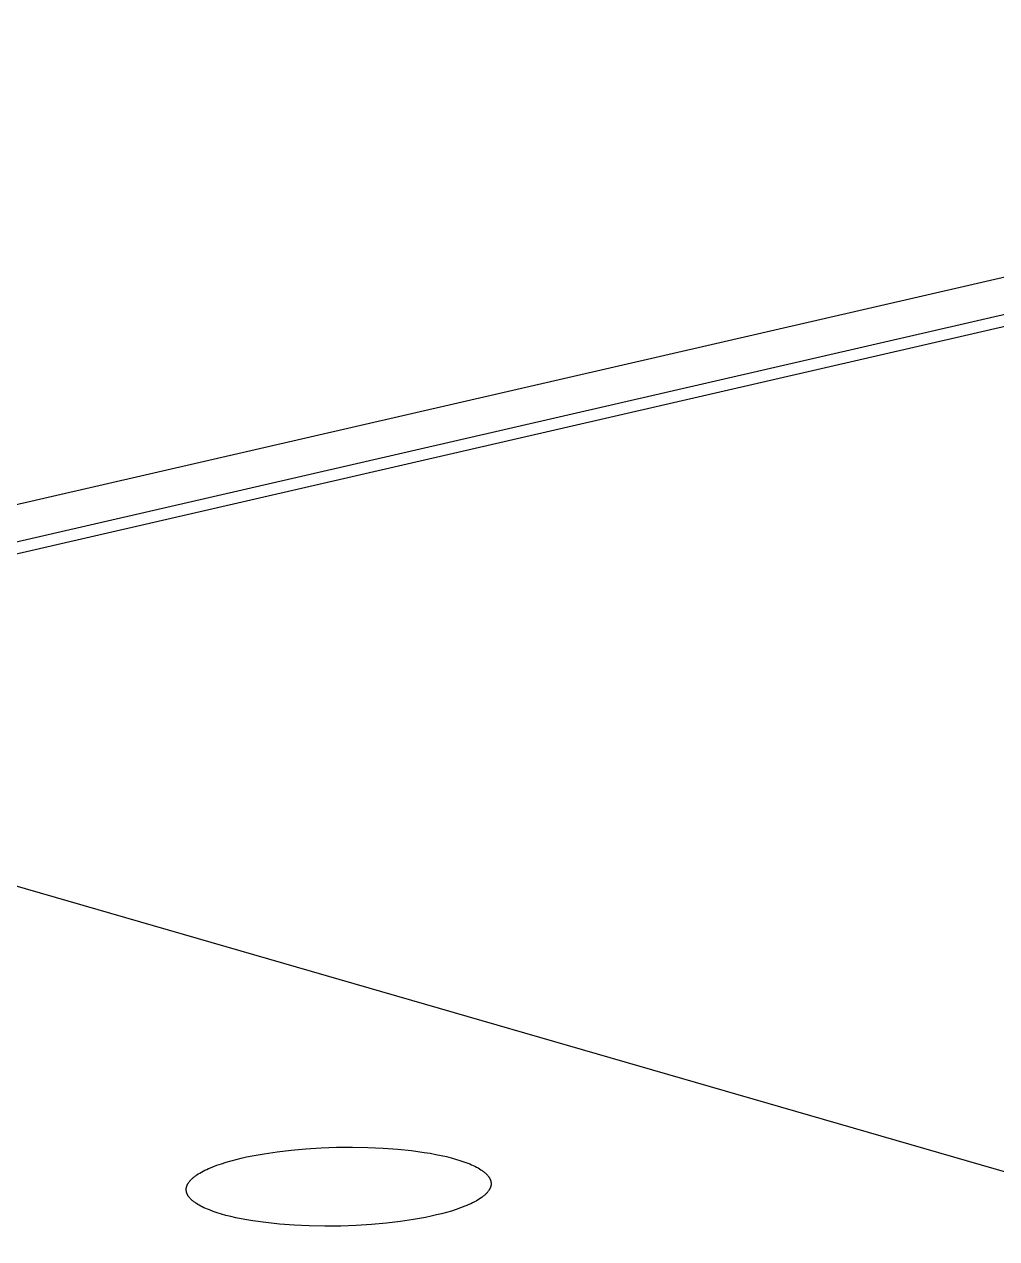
# Model space of a CAD drawing. Header units: millimetres. Extents: x -987 to 2591, y -102 to 2398.
# Drawn here: x -134.19 to -115.9, y 762.49 to 785.33 of the extents above; entities that cross this region are included whole.
import ezdxf

# ---------------------------------------------------------------- set-up
doc = ezdxf.new("R2010")
doc.units = ezdxf.units.MM
doc.header["$MEASUREMENT"] = 0
doc.layers.add('Utwórz2D linie widoczne', color=7, linetype='Continuous', true_color=0x000000)

msp = doc.modelspace()

# ---------------------------------------------------------------- linework, layer by layer
at = {"layer": 'Utwórz2D linie widoczne'}
for p, q in [((4.222, 808.165), (-190.787, 763.312)), ((-187.794, 763.291), (4.147, 807.487)), ((4.496, 807.345), (-144.104, 773.116)), ((-146.357, 772.605), (34.728, 720.23)), ((-129.678, 764.092), (-129.432, 764.129)), ((-129.432, 764.129), (-129.17, 764.16)), ((-129.17, 764.16), (-128.893, 764.185)), ((-128.893, 764.185), (-128.606, 764.203)), ((-128.606, 764.203), (-128.312, 764.214)), ((-128.312, 764.214), (-128.016, 764.216)), ((-128.016, 764.216), (-127.723, 764.211)), ((-127.723, 764.211), (-127.437, 764.198)), ((-127.437, 764.198), (-127.163, 764.178)), ((-127.163, 764.178), (-126.904, 764.151)), ((-126.904, 764.151), (-126.664, 764.117)), ((-126.664, 764.117), (-126.552, 764.099)), ((-126.552, 764.099), (-126.445, 764.079)), ((-130.644, 763.844), (-130.564, 763.875)), ((-130.564, 763.875), (-130.479, 763.904)), ((-130.479, 763.904), (-130.391, 763.932)), ((-130.391, 763.932), (-130.299, 763.959)), ((-130.299, 763.959), (-130.205, 763.984)), ((-130.205, 763.984), (-130.109, 764.007)), ((-130.109, 764.007), (-130.009, 764.03)), ((-130.009, 764.03), (-129.904, 764.051)), ((-129.904, 764.051), (-129.678, 764.092)), ((-126.445, 764.079), (-126.344, 764.058)), ((-126.344, 764.058), (-126.248, 764.037)), ((-126.248, 764.037), (-126.158, 764.014)), ((-126.158, 764.014), (-126.074, 763.991)), ((-126.074, 763.991), (-125.994, 763.966)), ((-125.994, 763.966), (-125.918, 763.941)), ((-125.918, 763.941), (-125.845, 763.913)), ((-125.845, 763.913), (-125.81, 763.899)), ((-125.81, 763.899), (-125.777, 763.885)), ((-125.777, 763.885), (-125.744, 763.87)), ((-125.744, 763.87), (-125.713, 763.855)), ((-131.015, 763.637), (-131.004, 763.646)), ((-131.004, 763.646), (-130.993, 763.656)), ((-130.993, 763.656), (-130.981, 763.665)), ((-130.981, 763.665), (-130.969, 763.674)), ((-130.969, 763.674), (-130.956, 763.683)), ((-130.956, 763.683), (-130.943, 763.692)), ((-130.943, 763.692), (-130.916, 763.71)), ((-130.916, 763.71), (-130.887, 763.728)), ((-130.887, 763.728), (-130.856, 763.745)), ((-130.856, 763.745), (-130.824, 763.762)), ((-130.824, 763.762), (-130.791, 763.779)), ((-130.791, 763.779), (-130.756, 763.796)), ((-130.756, 763.796), (-130.72, 763.812)), ((-130.72, 763.812), (-130.683, 763.829)), ((-130.683, 763.829), (-130.644, 763.844)), ((-125.713, 763.855), (-125.682, 763.84)), ((-125.682, 763.84), (-125.653, 763.824)), ((-125.653, 763.824), (-125.626, 763.808)), ((-125.626, 763.808), (-125.6, 763.791)), ((-125.6, 763.791), (-125.587, 763.783)), ((-125.587, 763.783), (-125.575, 763.775)), ((-125.575, 763.775), (-125.564, 763.766)), ((-125.564, 763.766), (-125.552, 763.758)), ((-125.552, 763.758), (-125.541, 763.749)), ((-125.541, 763.749), (-125.531, 763.741)), ((-125.531, 763.741), (-125.521, 763.732)), ((-125.521, 763.732), (-125.511, 763.723)), ((-125.511, 763.723), (-125.501, 763.715)), ((-125.501, 763.715), (-125.492, 763.706)), ((-125.492, 763.706), (-125.484, 763.697)), ((-125.484, 763.697), (-125.476, 763.688)), ((-125.476, 763.688), (-125.468, 763.679)), ((-125.468, 763.679), (-125.461, 763.67)), ((-125.461, 763.67), (-125.454, 763.661)), ((-125.454, 763.661), (-125.451, 763.656)), ((-125.451, 763.656), (-125.448, 763.651)), ((-125.448, 763.651), (-125.445, 763.647)), ((-125.445, 763.647), (-125.442, 763.642)), ((-125.442, 763.642), (-125.439, 763.638)), ((-131.141, 763.432), (-131.14, 763.437)), ((-131.141, 763.427), (-131.141, 763.432)), ((-131.141, 763.422), (-131.141, 763.427)), ((-131.141, 763.418), (-131.141, 763.422)), ((-131.141, 763.413), (-131.141, 763.418)), ((-131.14, 763.442), (-131.139, 763.446)), ((-131.14, 763.437), (-131.14, 763.442)), ((-131.139, 763.446), (-131.138, 763.451)), ((-131.138, 763.451), (-131.137, 763.456)), ((-131.137, 763.456), (-131.136, 763.461)), ((-131.136, 763.461), (-131.135, 763.466)), ((-131.135, 763.466), (-131.134, 763.471)), ((-131.134, 763.471), (-131.133, 763.475)), ((-131.133, 763.475), (-131.131, 763.48)), ((-131.131, 763.48), (-131.129, 763.485)), ((-131.129, 763.485), (-131.128, 763.49)), ((-131.128, 763.49), (-131.126, 763.495)), ((-131.126, 763.495), (-131.124, 763.499)), ((-131.124, 763.499), (-131.122, 763.504)), ((-131.122, 763.504), (-131.119, 763.509)), ((-131.119, 763.509), (-131.117, 763.514)), ((-131.117, 763.514), (-131.115, 763.519)), ((-131.115, 763.519), (-131.112, 763.523)), ((-131.112, 763.523), (-131.109, 763.528)), ((-131.109, 763.528), (-131.107, 763.533)), ((-131.107, 763.533), (-131.104, 763.538)), ((-131.104, 763.538), (-131.101, 763.543)), ((-131.101, 763.543), (-131.094, 763.552)), ((-131.094, 763.552), (-131.087, 763.562)), ((-131.087, 763.562), (-131.08, 763.571)), ((-131.08, 763.571), (-131.072, 763.581)), ((-131.072, 763.581), (-131.064, 763.59)), ((-131.064, 763.59), (-131.055, 763.6)), ((-131.055, 763.6), (-131.046, 763.609)), ((-131.046, 763.609), (-131.036, 763.618)), ((-131.036, 763.618), (-131.026, 763.628)), ((-131.026, 763.628), (-131.015, 763.637)), ((-125.441, 763.414), (-125.444, 763.409)), ((-125.438, 763.418), (-125.441, 763.414)), ((-125.439, 763.638), (-125.437, 763.633)), ((-125.436, 763.423), (-125.438, 763.418)), ((-125.437, 763.633), (-125.434, 763.628)), ((-125.433, 763.428), (-125.436, 763.423)), ((-125.434, 763.628), (-125.432, 763.624)), ((-125.431, 763.433), (-125.433, 763.428)), ((-125.432, 763.624), (-125.429, 763.619)), ((-125.429, 763.438), (-125.431, 763.433)), ((-125.429, 763.619), (-125.427, 763.614)), ((-125.426, 763.442), (-125.429, 763.438)), ((-125.427, 763.614), (-125.425, 763.61)), ((-125.424, 763.447), (-125.426, 763.442)), ((-125.425, 763.61), (-125.423, 763.605)), ((-125.422, 763.452), (-125.424, 763.447)), ((-125.423, 763.605), (-125.421, 763.6)), ((-125.421, 763.457), (-125.422, 763.452)), ((-125.421, 763.6), (-125.419, 763.596)), ((-125.419, 763.462), (-125.421, 763.457)), ((-125.419, 763.596), (-125.418, 763.591)), ((-125.417, 763.466), (-125.419, 763.462)), ((-125.418, 763.591), (-125.416, 763.586)), ((-125.416, 763.471), (-125.417, 763.466)), ((-125.416, 763.586), (-125.415, 763.581)), ((-125.414, 763.476), (-125.416, 763.471)), ((-125.415, 763.581), (-125.414, 763.577)), ((-125.414, 763.577), (-125.412, 763.572)), ((-125.413, 763.481), (-125.414, 763.476)), ((-125.412, 763.486), (-125.413, 763.481)), ((-125.412, 763.572), (-125.411, 763.567)), ((-125.411, 763.491), (-125.412, 763.486)), ((-125.411, 763.567), (-125.411, 763.562)), ((-125.411, 763.562), (-125.41, 763.558)), ((-125.41, 763.495), (-125.411, 763.491)), ((-125.41, 763.558), (-125.409, 763.553)), ((-125.409, 763.5), (-125.41, 763.495)), ((-125.409, 763.553), (-125.408, 763.548)), ((-125.408, 763.51), (-125.409, 763.505)), ((-125.409, 763.505), (-125.409, 763.5)), ((-125.408, 763.548), (-125.408, 763.543)), ((-125.408, 763.543), (-125.408, 763.539)), ((-125.408, 763.539), (-125.407, 763.534)), ((-125.407, 763.524), (-125.408, 763.519)), ((-125.408, 763.519), (-125.408, 763.515)), ((-125.408, 763.515), (-125.408, 763.51)), ((-125.407, 763.534), (-125.407, 763.529)), ((-125.407, 763.529), (-125.407, 763.524)), ((-131.141, 763.408), (-131.141, 763.413)), ((-131.141, 763.403), (-131.141, 763.408)), ((-131.141, 763.399), (-131.141, 763.403)), ((-131.14, 763.394), (-131.141, 763.399)), ((-131.139, 763.389), (-131.14, 763.394)), ((-131.139, 763.384), (-131.139, 763.389)), ((-131.138, 763.379), (-131.139, 763.384)), ((-131.137, 763.375), (-131.138, 763.379)), ((-131.136, 763.37), (-131.137, 763.375)), ((-131.134, 763.365), (-131.136, 763.37)), ((-131.133, 763.361), (-131.134, 763.365)), ((-131.132, 763.356), (-131.133, 763.361)), ((-131.13, 763.351), (-131.132, 763.356)), ((-131.128, 763.346), (-131.13, 763.351)), ((-131.127, 763.342), (-131.128, 763.346)), ((-131.125, 763.337), (-131.127, 763.342)), ((-131.123, 763.332), (-131.125, 763.337)), ((-131.12, 763.328), (-131.123, 763.332)), ((-131.118, 763.323), (-131.12, 763.328)), ((-131.116, 763.318), (-131.118, 763.323)), ((-131.113, 763.314), (-131.116, 763.318)), ((-131.111, 763.309), (-131.113, 763.314)), ((-131.108, 763.304), (-131.111, 763.309)), ((-131.105, 763.3), (-131.108, 763.304)), ((-131.102, 763.295), (-131.105, 763.3)), ((-131.099, 763.291), (-131.102, 763.295)), ((-131.096, 763.286), (-131.099, 763.291)), ((-131.089, 763.277), (-131.096, 763.286)), ((-131.082, 763.268), (-131.089, 763.277)), ((-131.074, 763.259), (-131.082, 763.268)), ((-131.066, 763.25), (-131.074, 763.259)), ((-131.058, 763.241), (-131.066, 763.25)), ((-131.049, 763.232), (-131.058, 763.241)), ((-131.04, 763.223), (-131.049, 763.232)), ((-131.03, 763.214), (-131.04, 763.223)), ((-131.02, 763.206), (-131.03, 763.214)), ((-131.009, 763.197), (-131.02, 763.206)), ((-130.999, 763.188), (-131.009, 763.197)), ((-130.987, 763.18), (-130.999, 763.188)), ((-125.69, 763.201), (-125.722, 763.184)), ((-125.66, 763.219), (-125.69, 763.201)), ((-125.631, 763.236), (-125.66, 763.219)), ((-125.604, 763.254), (-125.631, 763.236)), ((-125.591, 763.263), (-125.604, 763.254)), ((-125.578, 763.273), (-125.591, 763.263)), ((-125.566, 763.282), (-125.578, 763.273)), ((-125.554, 763.291), (-125.566, 763.282)), ((-125.543, 763.3), (-125.554, 763.291)), ((-125.532, 763.309), (-125.543, 763.3)), ((-125.521, 763.319), (-125.532, 763.309)), ((-125.511, 763.328), (-125.521, 763.319)), ((-125.502, 763.337), (-125.511, 763.328)), ((-125.492, 763.347), (-125.502, 763.337)), ((-125.484, 763.356), (-125.492, 763.347)), ((-125.476, 763.366), (-125.484, 763.356)), ((-125.468, 763.375), (-125.476, 763.366)), ((-125.46, 763.385), (-125.468, 763.375)), ((-125.454, 763.394), (-125.46, 763.385)), ((-125.447, 763.404), (-125.454, 763.394)), ((-125.444, 763.409), (-125.447, 763.404)), ((-130.976, 763.172), (-130.987, 763.18)), ((-130.963, 763.163), (-130.976, 763.172)), ((-130.951, 763.155), (-130.963, 763.163)), ((-130.925, 763.138), (-130.951, 763.155)), ((-130.898, 763.122), (-130.925, 763.138)), ((-130.869, 763.107), (-130.898, 763.122)), ((-130.839, 763.091), (-130.869, 763.107)), ((-130.808, 763.076), (-130.839, 763.091)), ((-130.775, 763.061), (-130.808, 763.076)), ((-130.741, 763.047), (-130.775, 763.061)), ((-130.706, 763.033), (-130.741, 763.047)), ((-130.634, 763.005), (-130.706, 763.033)), ((-130.557, 762.98), (-130.634, 763.005)), ((-130.478, 762.955), (-130.557, 762.98)), ((-126.34, 762.962), (-126.436, 762.939)), ((-126.246, 762.987), (-126.34, 762.962)), ((-126.155, 763.014), (-126.246, 762.987)), ((-126.067, 763.042), (-126.155, 763.014)), ((-125.982, 763.071), (-126.067, 763.042)), ((-125.902, 763.102), (-125.982, 763.071)), ((-125.863, 763.118), (-125.902, 763.102)), ((-125.826, 763.134), (-125.863, 763.118)), ((-125.79, 763.15), (-125.826, 763.134)), ((-125.755, 763.167), (-125.79, 763.15)), ((-125.722, 763.184), (-125.755, 763.167)), ((-130.394, 762.932), (-130.478, 762.955)), ((-130.304, 762.909), (-130.394, 762.932)), ((-130.208, 762.887), (-130.304, 762.909)), ((-130.107, 762.866), (-130.208, 762.887)), ((-130, 762.847), (-130.107, 762.866)), ((-129.887, 762.828), (-130, 762.847)), ((-129.647, 762.795), (-129.887, 762.828)), ((-129.388, 762.767), (-129.647, 762.795)), ((-129.113, 762.747), (-129.388, 762.767)), ((-128.827, 762.734), (-129.113, 762.747)), ((-128.533, 762.729), (-128.827, 762.734)), ((-128.236, 762.731), (-128.533, 762.729)), ((-127.942, 762.742), (-128.236, 762.731)), ((-127.654, 762.76), (-127.942, 762.742)), ((-127.376, 762.785), (-127.654, 762.76)), ((-127.114, 762.817), (-127.376, 762.785)), ((-126.868, 762.853), (-127.114, 762.817)), ((-126.642, 762.894), (-126.868, 762.853)), ((-126.536, 762.916), (-126.642, 762.894)), ((-126.436, 762.939), (-126.536, 762.916))]:
    msp.add_line(p, q, dxfattribs=at)

doc.saveas('drawing.dxf')
